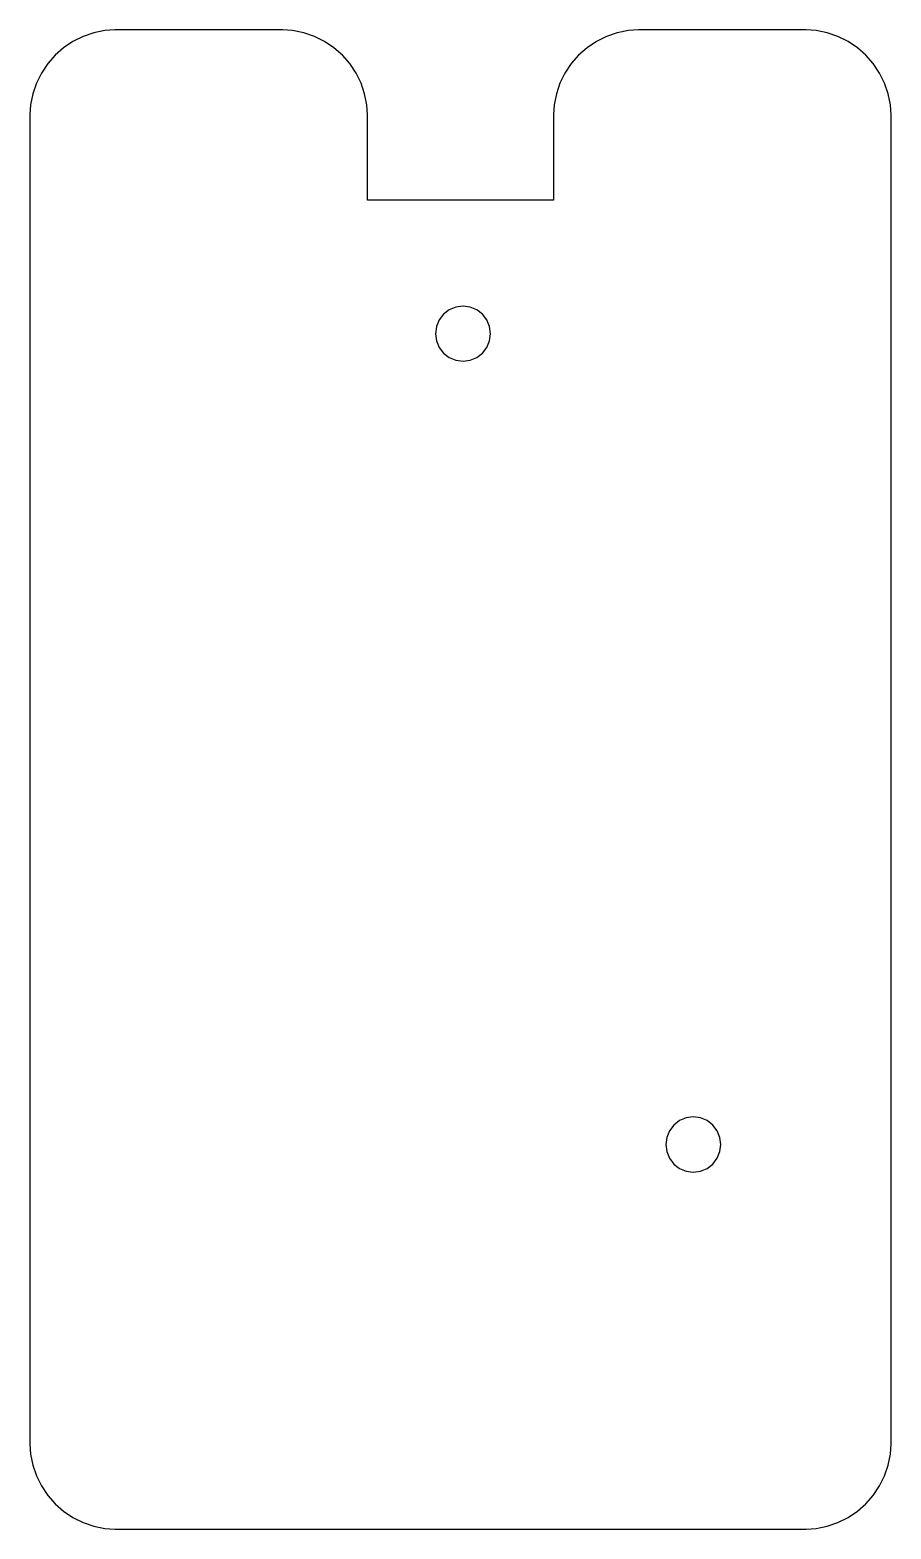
# Model space of a CAD drawing. Header units: millimetres. Extents: x 0 to 50, y 0 to 87.
import ezdxf

# ---------------------------------------------------------------- set-up
doc = ezdxf.new("R2010")
doc.units = ezdxf.units.MM

msp = doc.modelspace()

# ---------------------------------------------------------------- linework, layer by layer
at = {"color": 7, "linetype": 'Continuous'}
for p, q in [((4.896, 87.018), (4.308, 86.979)), ((14.627, 87.018), (4.896, 87.018)), ((15.215, 86.979), (14.627, 87.018)), ((35.296, 87.018), (34.708, 86.979)), ((45.027, 87.018), (35.296, 87.018)), ((45.615, 86.979), (45.027, 87.018)), ((2.459, 86.352), (1.915, 85.988)), ((3.046, 86.641), (2.459, 86.352)), ((3.666, 86.852), (3.046, 86.641)), ((4.308, 86.979), (3.666, 86.852)), ((15.857, 86.852), (15.215, 86.979)), ((16.477, 86.641), (15.857, 86.852)), ((17.064, 86.352), (16.477, 86.641)), ((17.608, 85.988), (17.064, 86.352)), ((32.859, 86.352), (32.315, 85.988)), ((33.446, 86.641), (32.859, 86.352)), ((34.066, 86.852), (33.446, 86.641)), ((34.708, 86.979), (34.066, 86.852)), ((46.257, 86.852), (45.615, 86.979)), ((46.877, 86.641), (46.257, 86.852)), ((47.464, 86.352), (46.877, 86.641)), ((48.008, 85.988), (47.464, 86.352)), ((1.423, 85.556), (0.991, 85.064)), ((1.915, 85.988), (1.423, 85.556)), ((18.1, 85.556), (17.608, 85.988)), ((18.532, 85.064), (18.1, 85.556)), ((31.823, 85.556), (31.391, 85.064)), ((32.315, 85.988), (31.823, 85.556)), ((48.5, 85.556), (48.008, 85.988)), ((48.932, 85.064), (48.5, 85.556)), ((0.628, 84.52), (0.338, 83.933)), ((0.991, 85.064), (0.628, 84.52)), ((18.895, 84.52), (18.532, 85.064)), ((19.185, 83.933), (18.895, 84.52)), ((31.028, 84.52), (30.738, 83.933)), ((31.391, 85.064), (31.028, 84.52)), ((49.295, 84.52), (48.932, 85.064)), ((49.585, 83.933), (49.295, 84.52)), ((0.338, 83.933), (0.128, 83.313)), ((19.395, 83.313), (19.185, 83.933)), ((30.738, 83.933), (30.528, 83.313)), ((49.795, 83.313), (49.585, 83.933)), ((0, 82.671), (-0.039, 82.083)), ((0.128, 83.313), (0, 82.671)), ((19.523, 82.671), (19.395, 83.313)), ((19.561, 82.083), (19.523, 82.671)), ((30.4, 82.671), (30.361, 82.083)), ((30.528, 83.313), (30.4, 82.671)), ((49.923, 82.671), (49.795, 83.313)), ((49.961, 82.083), (49.923, 82.671)), ((-0.039, 82.083), (-0.039, 4.935)), ((19.561, 77.148), (19.561, 82.083)), ((30.361, 82.083), (30.361, 77.148)), ((49.961, 4.935), (49.961, 82.083)), ((30.361, 77.148), (19.561, 77.148)), ((23.977, 70.519), (23.723, 70.187)), ((24.309, 70.773), (23.977, 70.519)), ((24.695, 70.933), (24.309, 70.773)), ((25.109, 70.987), (24.695, 70.933)), ((25.523, 70.933), (25.109, 70.987)), ((25.909, 70.773), (25.523, 70.933)), ((26.24, 70.519), (25.909, 70.773)), ((26.494, 70.187), (26.24, 70.519)), ((23.563, 69.801), (23.509, 69.387)), ((23.723, 70.187), (23.563, 69.801)), ((26.654, 69.801), (26.494, 70.187)), ((26.709, 69.387), (26.654, 69.801)), ((23.509, 69.387), (23.563, 68.973)), ((23.563, 68.973), (23.723, 68.587)), ((26.494, 68.587), (26.654, 68.973)), ((26.654, 68.973), (26.709, 69.387)), ((23.723, 68.587), (23.977, 68.256)), ((23.977, 68.256), (24.309, 68.002)), ((24.309, 68.002), (24.695, 67.842)), ((25.523, 67.842), (25.909, 68.002)), ((25.909, 68.002), (26.24, 68.256)), ((26.24, 68.256), (26.494, 68.587)), ((24.695, 67.842), (25.109, 67.787)), ((25.109, 67.787), (25.523, 67.842)), ((37.679, 23.705), (37.348, 23.451)), ((38.065, 23.865), (37.679, 23.705)), ((38.479, 23.92), (38.065, 23.865)), ((38.893, 23.865), (38.479, 23.92)), ((39.279, 23.705), (38.893, 23.865)), ((39.61, 23.451), (39.279, 23.705)), ((36.934, 22.734), (36.879, 22.32)), ((37.093, 23.12), (36.934, 22.734)), ((37.348, 23.451), (37.093, 23.12)), ((39.865, 23.12), (39.61, 23.451)), ((40.025, 22.734), (39.865, 23.12)), ((40.079, 22.32), (40.025, 22.734)), ((36.879, 22.32), (36.934, 21.906)), ((36.934, 21.906), (37.093, 21.52)), ((39.865, 21.52), (40.025, 21.906)), ((40.025, 21.906), (40.079, 22.32)), ((37.093, 21.52), (37.348, 21.188)), ((37.348, 21.188), (37.679, 20.934)), ((37.679, 20.934), (38.065, 20.774)), ((38.893, 20.774), (39.279, 20.934)), ((39.279, 20.934), (39.61, 21.188)), ((39.61, 21.188), (39.865, 21.52)), ((38.065, 20.774), (38.479, 20.72)), ((38.479, 20.72), (38.893, 20.774)), ((-0.039, 4.935), (0, 4.347)), ((49.923, 4.347), (49.961, 4.935)), ((0, 4.347), (0.128, 3.705)), ((0.128, 3.705), (0.338, 3.085)), ((49.585, 3.085), (49.795, 3.705)), ((49.795, 3.705), (49.923, 4.347)), ((0.338, 3.085), (0.628, 2.498)), ((49.295, 2.498), (49.585, 3.085)), ((0.628, 2.498), (0.991, 1.954)), ((0.991, 1.954), (1.423, 1.461)), ((48.5, 1.461), (48.932, 1.954)), ((48.932, 1.954), (49.295, 2.498)), ((1.423, 1.461), (1.915, 1.03)), ((1.915, 1.03), (2.459, 0.666)), ((47.464, 0.666), (48.008, 1.03)), ((48.008, 1.03), (48.5, 1.461)), ((2.459, 0.666), (3.046, 0.377)), ((3.046, 0.377), (3.666, 0.166)), ((3.666, 0.166), (4.308, 0.039)), ((4.308, 0.039), (4.896, 0)), ((4.896, 0), (45.027, 0)), ((45.027, 0), (45.615, 0.039)), ((45.615, 0.039), (46.257, 0.166)), ((46.257, 0.166), (46.877, 0.377)), ((46.877, 0.377), (47.464, 0.666))]:
    msp.add_line(p, q, dxfattribs=at)

doc.saveas('drawing.dxf')
